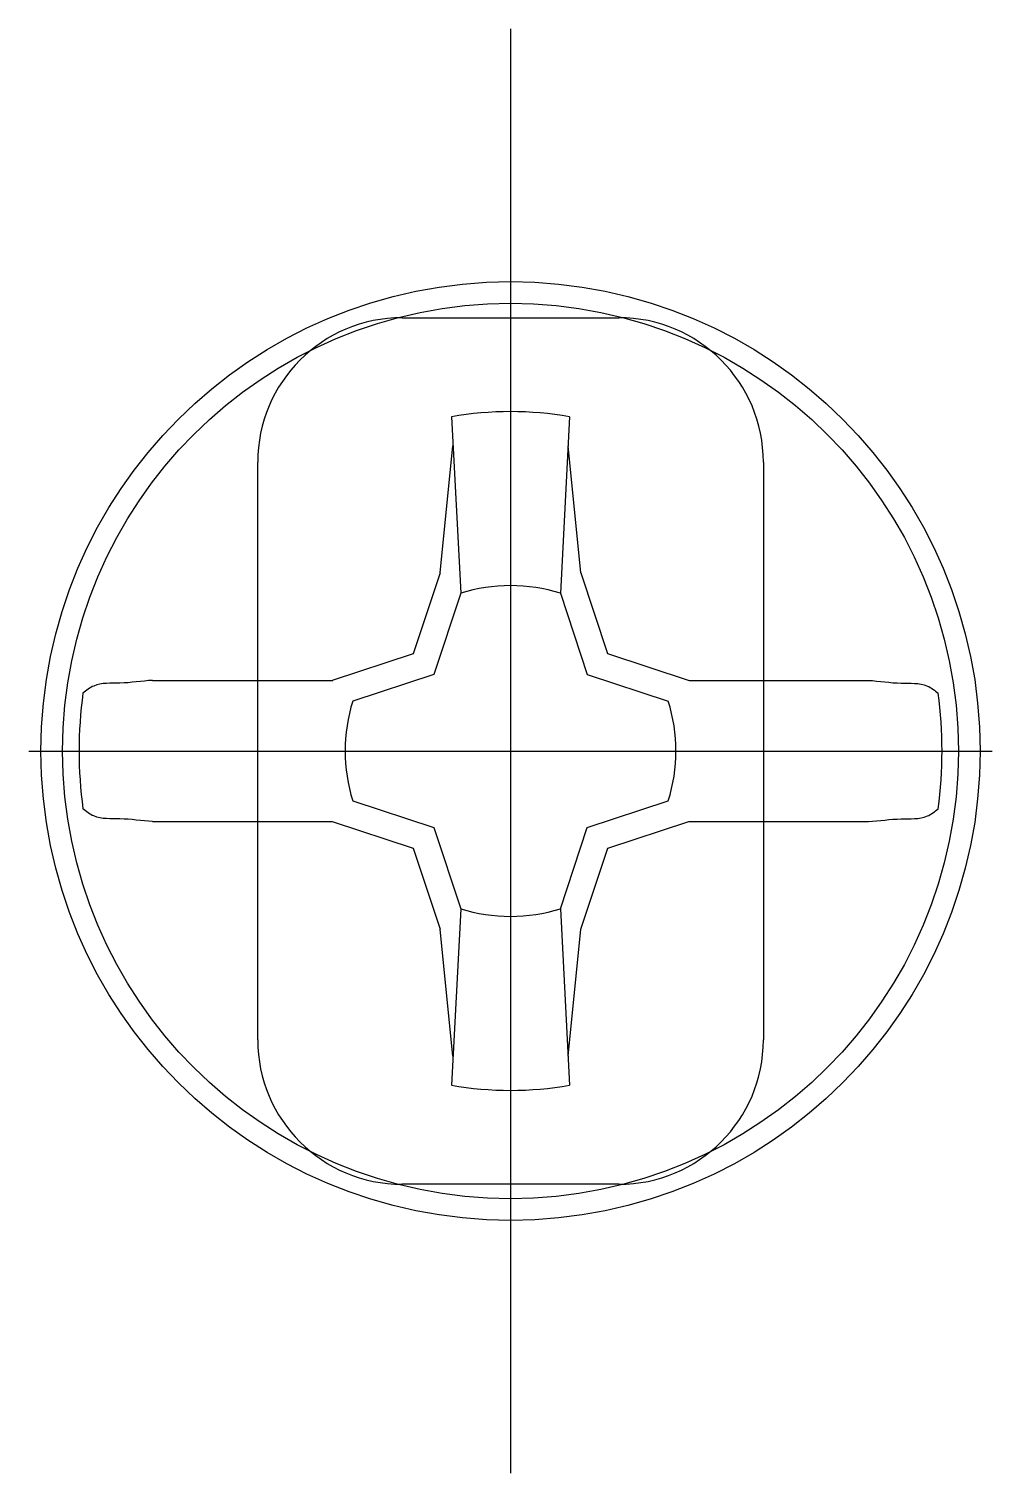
# Model space of a CAD drawing. Header units: millimetres. Extents: x 0 to 13.3, y 0 to 20.
import ezdxf

# ---------------------------------------------------------------- set-up
doc = ezdxf.new("R2010")
doc.units = ezdxf.units.MM
doc.linetypes.add('CENTER', pattern=[50.8, 31.75, -6.35, 6.35, -6.35])
for name, color, linetype in [('1', 3, 'Continuous'), ('7', 7, 'Continuous'), ('7-12', 51, 'Continuous'), ('DIM1', 11, 'Continuous'), ('Pk712', 12, 'CENTER')]:
    doc.layers.add(name, color=color, linetype=linetype)

# ---------------------------------------------------------------- blocks, each defined once
blk = doc.blocks.new('TV-VIT')
at = {"layer": '1', "color": 9}
for p, q in [((-0.818, 4.628), (-0.69, 2.184)), ((0.818, 4.628), (0.69, 2.184)), ((-0.975, 2.469), (-0.797, 4.225)), ((0.973, 2.466), (0.797, 4.226)), ((-0.975, 2.469), (-1.346, 1.346)), ((0.973, 2.466), (1.341, 1.351)), ((-0.69, 2.184), (-1.061, 1.061)), ((0.69, 2.184), (1.061, 1.061)), ((-1.346, 1.346), (-2.469, 0.975)), ((1.341, 1.351), (2.472, 0.978)), ((-1.061, 1.061), (-2.184, 0.69)), ((1.061, 1.061), (2.184, 0.69)), ((-4.954, 0.978), (-2.461, 0.978)), ((2.472, 0.978), (4.954, 0.978)), ((-2.184, -0.69), (-1.061, -1.061)), ((1.061, -1.061), (2.184, -0.69)), ((-4.955, -0.975), (-2.469, -0.975)), ((-2.469, -0.975), (-1.346, -1.346)), ((1.346, -1.346), (2.469, -0.975)), ((2.469, -0.975), (4.955, -0.975)), ((-1.061, -1.061), (-0.69, -2.184)), ((0.69, -2.184), (1.061, -1.061)), ((-1.346, -1.346), (-0.975, -2.469)), ((0.975, -2.469), (1.346, -1.346)), ((-0.69, -2.184), (-0.818, -4.628)), ((0.69, -2.184), (0.818, -4.628)), ((-0.797, -4.225), (-0.975, -2.469)), ((0.797, -4.225), (0.973, -2.466))]:
    blk.add_line(p, q, dxfattribs=at)
for points in [[(-4.954, 0.978), (-5.011, 0.974), (-5.067, 0.968), (-5.124, 0.962), (-5.18, 0.956), (-5.236, 0.951), (-5.293, 0.946), (-5.35, 0.942), (-5.408, 0.94), (-5.454, 0.939), (-5.501, 0.939), (-5.548, 0.938), (-5.594, 0.936), (-5.64, 0.933), (-5.684, 0.926), (-5.728, 0.915), (-5.77, 0.9), (-5.79, 0.891), (-5.81, 0.88), (-5.829, 0.869), (-5.848, 0.856), (-5.867, 0.843), (-5.885, 0.829), (-5.902, 0.815), (-5.919, 0.8)], [(4.954, 0.978), (5.011, 0.974), (5.067, 0.968), (5.124, 0.962), (5.18, 0.956), (5.236, 0.951), (5.293, 0.946), (5.35, 0.942), (5.408, 0.94), (5.454, 0.939), (5.501, 0.939), (5.548, 0.938), (5.594, 0.936), (5.64, 0.933), (5.684, 0.926), (5.728, 0.915), (5.77, 0.9), (5.79, 0.891), (5.81, 0.88), (5.829, 0.869), (5.848, 0.856), (5.867, 0.843), (5.885, 0.829), (5.902, 0.815), (5.919, 0.8)], [(4.955, -0.975), (5.011, -0.971), (5.068, -0.967), (5.124, -0.961), (5.18, -0.956), (5.237, -0.95), (5.293, -0.946), (5.35, -0.942), (5.408, -0.94), (5.454, -0.939), (5.501, -0.939), (5.548, -0.939), (5.594, -0.937), (5.64, -0.933), (5.684, -0.926), (5.728, -0.915), (5.77, -0.9), (5.79, -0.891), (5.81, -0.88), (5.829, -0.869), (5.848, -0.856), (5.867, -0.843), (5.885, -0.829), (5.902, -0.815), (5.919, -0.8)], [(-4.955, -0.975), (-5.011, -0.971), (-5.068, -0.967), (-5.124, -0.961), (-5.18, -0.956), (-5.237, -0.95), (-5.293, -0.946), (-5.35, -0.942), (-5.408, -0.94), (-5.454, -0.939), (-5.501, -0.939), (-5.548, -0.939), (-5.594, -0.937), (-5.64, -0.933), (-5.684, -0.926), (-5.728, -0.915), (-5.77, -0.9), (-5.79, -0.891), (-5.81, -0.88), (-5.829, -0.869), (-5.848, -0.856), (-5.867, -0.843), (-5.885, -0.829), (-5.902, -0.815), (-5.919, -0.8)]]:
    blk.add_lwpolyline(points, dxfattribs=at)
blk.add_circle((0, 0), 6.2, dxfattribs=at)
for radius, start, end in [(4.7, 79.9755, 100.0243), (2.29, 72.4636, 107.5362), (5.973, 172.3023, 187.6978), (2.29, 162.4637, 197.5363), (2.29, 360, 17.5363), (5.973, 352.3023, 7.6977), (2.29, 342.4637, 360), (2.29, 252.4637, 287.5363), (4.7, 259.9757, 280.0245)]:
    blk.add_arc((0, 0), radius, start, end, dxfattribs=at)
at = {"layer": '7', "color": 9}
blk.add_point((0, 0), dxfattribs=at)
at = {"layer": '7-12', "ltscale": 15}
for p, q in [((-1.5, 6), (1.5, 6)), ((-3.5, -4), (-3.5, 4)), ((3.5, 4), (3.5, -4)), ((1.5, -6), (-1.5, -6))]:
    blk.add_line(p, q, dxfattribs=at)
for centre, start, end in [((-1.5, 4), 90, 180), ((1.5, 4), 360, 90), ((-1.5, -4), 180, 270), ((1.5, -4), 270, 0)]:
    blk.add_arc(centre, 2, start, end, dxfattribs=at)
at = {"layer": 'DIM1', "color": 9}
blk.add_circle((0, 0), 6.5, dxfattribs=at)
at = {"layer": 'Pk712', "color": 12, "ltscale": 5}
for p, q in [((0, 10), (0, -10)), ((-6.667, 0), (6.667, 0))]:
    blk.add_line(p, q, dxfattribs=at)

msp = doc.modelspace()

# ---------------------------------------------------------------- block references
msp.add_blockref('TV-VIT', (6.667, 10))

doc.saveas('drawing.dxf')
